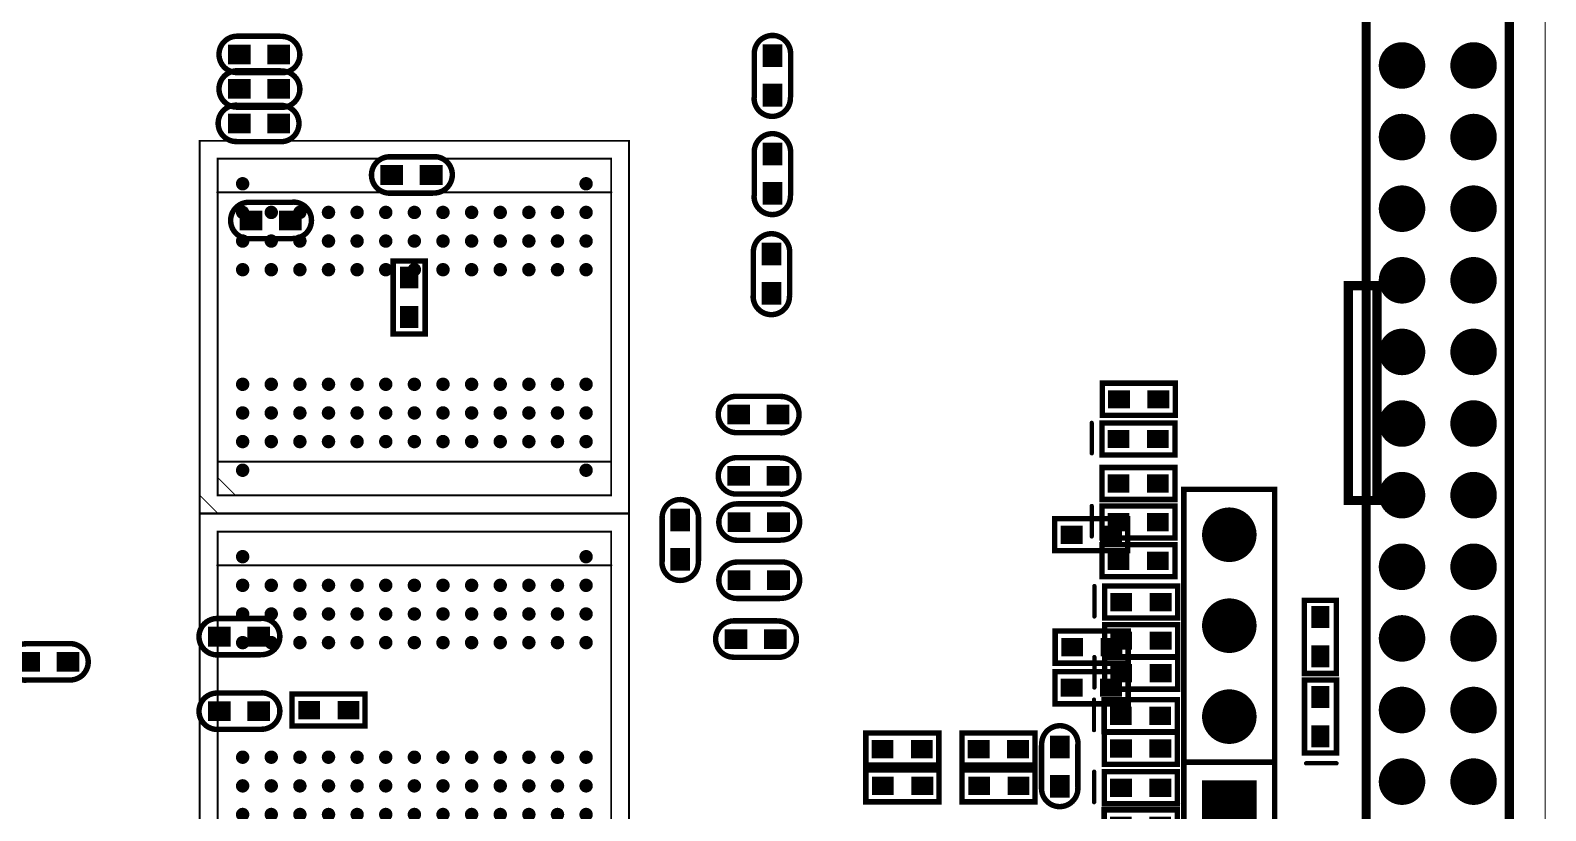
# Model space of a CAD drawing. Extents: x 68 to 180, y 55 to 144.
# Drawn here: x 137.57 to 179.92, y 79.18 to 100.97 of the extents above; entities that cross this region are included whole.
import ezdxf

# ---------------------------------------------------------------- set-up
doc = ezdxf.new("R2010")
doc.units = 0
doc.header["$MEASUREMENT"] = 0
doc.layers.get('0').update_dxf_attribs({"linetype": 'CONTINUOUS'})
for name, color, linetype in [('BOARD_OUTLINE_00', 2, 'CONTINUOUS'), ('DRIL_PLTE_THRU_01', 16, 'CONTINUOUS'), ('DRIL_PLTE_THRU_02', 4, 'CONTINUOUS'), ('DRIL_PLTE_THRU_03', 96, 'CONTINUOUS'), ('DRIL_PLTE_THRU_04', 136, 'CONTINUOUS'), ('DRIL_PLTE_THRU_05', 34, 'CONTINUOUS'), ('DRIL_PLTE_THRU_06', 176, 'CONTINUOUS'), ('DRIL_SYMBOL', 2, 'CONTINUOUS'), ('PADS_BOT', 5, 'CONTINUOUS'), ('PADS_INNER', 1, 'CONTINUOUS'), ('PADS_TOP', 1, 'CONTINUOUS'), ('PART_BOT_2DLINE_00', 253, 'CONTINUOUS'), ('PART_TOP_2DLINE_00', 67, 'CONTINUOUS')]:
    doc.layers.add(name, color=color, linetype=linetype)

# ---------------------------------------------------------------- blocks, each defined once
blk = doc.blocks.new('BOARD_5728')
at = {"layer": 'BOARD_OUTLINE_00', "const_width": 0.0254}
blk.add_lwpolyline([(0, -12.664, -0.306685), (1, -11.664), (110.44, -11.664, -0.233627), (111.44, -12.664), (111.44, -92.464, -0.199366), (110.44, -93.464), (1, -93.464, -0.298113), (0, -92.464), (0, -85.073), (12, -85.073), (12, -50.989), (2.337, -50.989), (2.356, -32.194), (0, -32.194)], format="xyb", close=True, dxfattribs=at)
blk = doc.blocks.new('SMOOTH_0$1524')
at = {"const_width": 0.0762}
blk.add_lwpolyline([(-0.0381, 0, 1), (0.0381, 0, 1)], format="xyb", close=True, dxfattribs=at)
blk = doc.blocks.new('PART_BODY_BOT_5731')
at = {"layer": 'PART_BOT_2DLINE_00', "const_width": 0.152}
blk.add_lwpolyline([(-1.028, -0.449), (-1.028, 0.446), (1.015, 0.446), (1.015, -0.449)], close=True, dxfattribs=at)
at = {"layer": 'PART_BOT_2DLINE_00'}
for p in [(-1.028, 0.446), (1.015, 0.446), (-1.028, -0.449), (1.015, -0.449)]:
    blk.add_blockref('SMOOTH_0$1524', p, dxfattribs=at)
blk = doc.blocks.new('DRIL_HOLE_0')
blk.add_lwpolyline([(0, 0, 1), (0, 0, 1)], format="xyb", close=True)
blk = doc.blocks.new('PAD_0')
blk.add_lwpolyline([(0, 0, 1), (0, 0, 1)], format="xyb", close=True)
blk = doc.blocks.new('PAD_1')
at = {"const_width": 0.508}
blk.add_lwpolyline([(-0.305, 0), (0.305, 0)], dxfattribs=at)
blk = doc.blocks.new('STK_BOT_14')
at = {"layer": 'DRIL_PLTE_THRU_01'}
blk.add_blockref('DRIL_HOLE_0', (0, 0), dxfattribs=at)
at = {"layer": 'DRIL_PLTE_THRU_02'}
blk.add_blockref('DRIL_HOLE_0', (0, 0), dxfattribs=at)
at = {"layer": 'DRIL_PLTE_THRU_03'}
blk.add_blockref('DRIL_HOLE_0', (0, 0), dxfattribs=at)
at = {"layer": 'DRIL_PLTE_THRU_04'}
blk.add_blockref('DRIL_HOLE_0', (0, 0), dxfattribs=at)
at = {"layer": 'DRIL_PLTE_THRU_05'}
blk.add_blockref('DRIL_HOLE_0', (0, 0), dxfattribs=at)
at = {"layer": 'DRIL_PLTE_THRU_06'}
blk.add_blockref('DRIL_HOLE_0', (0, 0), dxfattribs=at)
at = {"layer": 'PADS_BOT'}
blk.add_blockref('PAD_1', (0, 0), dxfattribs=at)
at = {"layer": 'PADS_INNER'}
blk.add_blockref('PAD_0', (0, 0), dxfattribs=at)
at = {"layer": 'PADS_TOP'}
blk.add_blockref('PAD_0', (0, 0), dxfattribs=at)
blk = doc.blocks.new('SYM_BOT_14')
for name, p in [('PART_BODY_BOT_5731', (0, 0)), ('STK_BOT_14', (-0.55, 0)), ('STK_BOT_14', (0.55, 0))]:
    blk.add_blockref(name, p)
blk = doc.blocks.new('PART_BOT_7')
blk.add_blockref('SYM_BOT_14', (0, 0))
blk = doc.blocks.new('PART_BOT_8')
blk.add_blockref('SYM_BOT_14', (0, 0))
blk = doc.blocks.new('PART_BODY_TOP_5733')
at = {"layer": 'PART_TOP_2DLINE_00', "const_width": 0.152}
blk.add_lwpolyline([(-1.27, -1.27), (-1.27, 1.27), (8.89, 1.27), (8.89, -1.27)], close=True, dxfattribs=at)
blk.add_lwpolyline([(1.27, -1.27), (1.27, 1.27)], dxfattribs=at)
at = {"layer": 'PART_TOP_2DLINE_00'}
for p in [(-1.27, 1.27), (1.27, 1.27), (8.89, 1.27), (-1.27, -1.27), (1.27, -1.27), (8.89, -1.27)]:
    blk.add_blockref('SMOOTH_0$1524', p, dxfattribs=at)
blk = doc.blocks.new('DRIL_SYMBOL_1$016')
at = {"layer": 'DRIL_SYMBOL', "const_width": 0.0508}
for points in [[(-0.254, 0), (0.254, 0)], [(0, -0.254), (0, 0.254)]]:
    blk.add_lwpolyline(points, dxfattribs=at)
blk = doc.blocks.new('DRIL_HOLE_1$016')
at = {"const_width": 0.508}
blk.add_lwpolyline([(-0.254, 0, 1), (0.254, 0, 1)], format="xyb", close=True, dxfattribs=at)
blk.add_blockref('DRIL_SYMBOL_1$016', (0, 0))
blk = doc.blocks.new('PAD_5')
at = {"const_width": 1.524}
blk.add_lwpolyline([(-0.762, 0), (0.762, 0)], dxfattribs=at)
blk = doc.blocks.new('STK_TOP_18')
at = {"layer": 'DRIL_PLTE_THRU_01'}
blk.add_blockref('DRIL_HOLE_1$016', (0, 0), dxfattribs=at)
at = {"layer": 'DRIL_PLTE_THRU_02'}
blk.add_blockref('DRIL_HOLE_1$016', (0, 0), dxfattribs=at)
at = {"layer": 'DRIL_PLTE_THRU_03'}
blk.add_blockref('DRIL_HOLE_1$016', (0, 0), dxfattribs=at)
at = {"layer": 'DRIL_PLTE_THRU_04'}
blk.add_blockref('DRIL_HOLE_1$016', (0, 0), dxfattribs=at)
at = {"layer": 'DRIL_PLTE_THRU_05'}
blk.add_blockref('DRIL_HOLE_1$016', (0, 0), dxfattribs=at)
at = {"layer": 'DRIL_PLTE_THRU_06'}
blk.add_blockref('DRIL_HOLE_1$016', (0, 0), dxfattribs=at)
at = {"layer": 'PADS_BOT'}
blk.add_blockref('PAD_5', (0, 0), dxfattribs=at)
at = {"layer": 'PADS_INNER'}
blk.add_blockref('PAD_5', (0, 0), dxfattribs=at)
at = {"layer": 'PADS_TOP'}
blk.add_blockref('PAD_5', (0, 0), dxfattribs=at)
blk = doc.blocks.new('PAD_6')
at = {"const_width": 0.762}
blk.add_lwpolyline([(0, -0.381, 1), (0, 0.381, 1)], format="xyb", close=True, dxfattribs=at)
blk = doc.blocks.new('STK_TOP_17')
at = {"layer": 'DRIL_PLTE_THRU_01'}
blk.add_blockref('DRIL_HOLE_1$016', (0, 0), dxfattribs=at)
at = {"layer": 'DRIL_PLTE_THRU_02'}
blk.add_blockref('DRIL_HOLE_1$016', (0, 0), dxfattribs=at)
at = {"layer": 'DRIL_PLTE_THRU_03'}
blk.add_blockref('DRIL_HOLE_1$016', (0, 0), dxfattribs=at)
at = {"layer": 'DRIL_PLTE_THRU_04'}
blk.add_blockref('DRIL_HOLE_1$016', (0, 0), dxfattribs=at)
at = {"layer": 'DRIL_PLTE_THRU_05'}
blk.add_blockref('DRIL_HOLE_1$016', (0, 0), dxfattribs=at)
at = {"layer": 'DRIL_PLTE_THRU_06'}
blk.add_blockref('DRIL_HOLE_1$016', (0, 0), dxfattribs=at)
at = {"layer": 'PADS_BOT'}
blk.add_blockref('PAD_6', (0, 0), dxfattribs=at)
at = {"layer": 'PADS_INNER'}
blk.add_blockref('PAD_6', (0, 0), dxfattribs=at)
at = {"layer": 'PADS_TOP'}
blk.add_blockref('PAD_6', (0, 0), dxfattribs=at)
blk = doc.blocks.new('SYM_TOP_16')
for name, p in [('PART_BODY_TOP_5733', (0, 0)), ('STK_TOP_18', (0, 0)), ('STK_TOP_17', (2.54, 0)), ('STK_TOP_17', (5.08, 0)), ('STK_TOP_17', (7.62, 0))]:
    blk.add_blockref(name, p)
blk = doc.blocks.new('PART_TOP_13')
blk.add_blockref('SYM_TOP_16', (0, 0))
blk = doc.blocks.new('SMOOTH_0$254')
at = {"const_width": 0.127}
blk.add_lwpolyline([(-0.0635, 0, 1), (0.0635, 0, 1)], format="xyb", close=True, dxfattribs=at)
blk = doc.blocks.new('PART_BODY_TOP_5742')
at = {"layer": 'PART_TOP_2DLINE_00', "const_width": 0.254}
for points in [[(-1, 2), (3, 2), (3, -24), (-1, -24)], [(-1.5, -8.15), (-0.7, -8.15), (-0.7, -14.15), (-1.5, -14.15)]]:
    blk.add_lwpolyline(points, close=True, dxfattribs=at)
at = {"layer": 'PART_TOP_2DLINE_00'}
for p in [(-1, 2), (3, 2), (-1.5, -8.15), (-0.7, -8.15), (-1.5, -14.15), (-0.7, -14.15), (-1, -24), (3, -24)]:
    blk.add_blockref('SMOOTH_0$254', p, dxfattribs=at)
blk = doc.blocks.new('DRIL_SYMBOL_0$8')
at = {"layer": 'DRIL_SYMBOL', "const_width": 0.0508}
for points in [[(-0.254, 0), (0.254, 0)], [(0, -0.254), (0, 0.254)]]:
    blk.add_lwpolyline(points, dxfattribs=at)
blk = doc.blocks.new('DRIL_HOLE_0$8')
at = {"const_width": 0.4}
blk.add_lwpolyline([(-0.2, 0, 1), (0.2, 0, 1)], format="xyb", close=True, dxfattribs=at)
blk.add_blockref('DRIL_SYMBOL_0$8', (0, 0))
blk = doc.blocks.new('PAD_11')
at = {"const_width": 0.6}
blk.add_lwpolyline([(0, -0.3, 1), (0, 0.3, 1)], format="xyb", close=True, dxfattribs=at)
blk = doc.blocks.new('PAD_12')
at = {"const_width": 1.2}
blk.add_lwpolyline([(-0.6, 0), (0.6, 0)], dxfattribs=at)
blk = doc.blocks.new('STK_TOP_28')
at = {"layer": 'DRIL_PLTE_THRU_01'}
blk.add_blockref('DRIL_HOLE_0$8', (0, 0), dxfattribs=at)
at = {"layer": 'DRIL_PLTE_THRU_02'}
blk.add_blockref('DRIL_HOLE_0$8', (0, 0), dxfattribs=at)
at = {"layer": 'DRIL_PLTE_THRU_03'}
blk.add_blockref('DRIL_HOLE_0$8', (0, 0), dxfattribs=at)
at = {"layer": 'DRIL_PLTE_THRU_04'}
blk.add_blockref('DRIL_HOLE_0$8', (0, 0), dxfattribs=at)
at = {"layer": 'DRIL_PLTE_THRU_05'}
blk.add_blockref('DRIL_HOLE_0$8', (0, 0), dxfattribs=at)
at = {"layer": 'DRIL_PLTE_THRU_06'}
blk.add_blockref('DRIL_HOLE_0$8', (0, 0), dxfattribs=at)
at = {"layer": 'PADS_BOT'}
blk.add_blockref('PAD_12', (0, 0), dxfattribs=at)
at = {"layer": 'PADS_INNER'}
blk.add_blockref('PAD_11', (0, 0), dxfattribs=at)
at = {"layer": 'PADS_TOP'}
blk.add_blockref('PAD_12', (0, 0), dxfattribs=at)
blk = doc.blocks.new('PAD_13')
at = {"const_width": 0.65}
blk.add_lwpolyline([(0, -0.325, 1), (0, 0.325, 1)], format="xyb", close=True, dxfattribs=at)
blk = doc.blocks.new('STK_TOP_27')
at = {"layer": 'DRIL_PLTE_THRU_01'}
blk.add_blockref('DRIL_HOLE_0$8', (0, 0), dxfattribs=at)
at = {"layer": 'DRIL_PLTE_THRU_02'}
blk.add_blockref('DRIL_HOLE_0$8', (0, 0), dxfattribs=at)
at = {"layer": 'DRIL_PLTE_THRU_03'}
blk.add_blockref('DRIL_HOLE_0$8', (0, 0), dxfattribs=at)
at = {"layer": 'DRIL_PLTE_THRU_04'}
blk.add_blockref('DRIL_HOLE_0$8', (0, 0), dxfattribs=at)
at = {"layer": 'DRIL_PLTE_THRU_05'}
blk.add_blockref('DRIL_HOLE_0$8', (0, 0), dxfattribs=at)
at = {"layer": 'DRIL_PLTE_THRU_06'}
blk.add_blockref('DRIL_HOLE_0$8', (0, 0), dxfattribs=at)
at = {"layer": 'PADS_BOT'}
blk.add_blockref('PAD_13', (0, 0), dxfattribs=at)
at = {"layer": 'PADS_INNER'}
blk.add_blockref('PAD_11', (0, 0), dxfattribs=at)
at = {"layer": 'PADS_TOP'}
blk.add_blockref('PAD_13', (0, 0), dxfattribs=at)
blk = doc.blocks.new('SYM_TOP_25')
for name, p in [('PART_BODY_TOP_5742', (0, 0)), ('STK_TOP_28', (0, 0)), ('STK_TOP_27', (2, 0)), ('STK_TOP_27', (0, -2)), ('STK_TOP_27', (2, -2)), ('STK_TOP_27', (0, -4)), ('STK_TOP_27', (2, -4)), ('STK_TOP_27', (0, -6)), ('STK_TOP_27', (2, -6)), ('STK_TOP_27', (0, -8)), ('STK_TOP_27', (2, -8)), ('STK_TOP_27', (0, -10)), ('STK_TOP_27', (2, -10)), ('STK_TOP_27', (0, -12)), ('STK_TOP_27', (2, -12)), ('STK_TOP_27', (0, -14)), ('STK_TOP_27', (2, -14)), ('STK_TOP_27', (0, -16)), ('STK_TOP_27', (2, -16)), ('STK_TOP_27', (0, -18)), ('STK_TOP_27', (2, -18)), ('STK_TOP_27', (0, -20)), ('STK_TOP_27', (2, -20)), ('STK_TOP_27', (0, -22)), ('STK_TOP_27', (2, -22))]:
    blk.add_blockref(name, p)
blk = doc.blocks.new('PART_TOP_62')
blk.add_blockref('SYM_TOP_25', (0, 0))
blk = doc.blocks.new('PART_BOT_106')
blk.add_blockref('SYM_BOT_14', (0, 0))
blk = doc.blocks.new('PART_BOT_107')
blk.add_blockref('SYM_BOT_14', (0, 0))
blk = doc.blocks.new('PART_BOT_108')
blk.add_blockref('SYM_BOT_14', (0, 0))
blk = doc.blocks.new('PART_BODY_TOP_5731')
at = {"layer": 'PART_TOP_2DLINE_00', "const_width": 0.152}
blk.add_lwpolyline([(-1.028, -0.449), (-1.028, 0.446), (1.015, 0.446), (1.015, -0.449)], close=True, dxfattribs=at)
at = {"layer": 'PART_TOP_2DLINE_00'}
for p in [(-1.028, 0.446), (1.015, 0.446), (-1.028, -0.449), (1.015, -0.449)]:
    blk.add_blockref('SMOOTH_0$1524', p, dxfattribs=at)
blk = doc.blocks.new('STK_TOP_14')
at = {"layer": 'DRIL_PLTE_THRU_01'}
blk.add_blockref('DRIL_HOLE_0', (0, 0), dxfattribs=at)
at = {"layer": 'DRIL_PLTE_THRU_02'}
blk.add_blockref('DRIL_HOLE_0', (0, 0), dxfattribs=at)
at = {"layer": 'DRIL_PLTE_THRU_03'}
blk.add_blockref('DRIL_HOLE_0', (0, 0), dxfattribs=at)
at = {"layer": 'DRIL_PLTE_THRU_04'}
blk.add_blockref('DRIL_HOLE_0', (0, 0), dxfattribs=at)
at = {"layer": 'DRIL_PLTE_THRU_05'}
blk.add_blockref('DRIL_HOLE_0', (0, 0), dxfattribs=at)
at = {"layer": 'DRIL_PLTE_THRU_06'}
blk.add_blockref('DRIL_HOLE_0', (0, 0), dxfattribs=at)
at = {"layer": 'PADS_BOT'}
blk.add_blockref('PAD_0', (0, 0), dxfattribs=at)
at = {"layer": 'PADS_INNER'}
blk.add_blockref('PAD_0', (0, 0), dxfattribs=at)
at = {"layer": 'PADS_TOP'}
blk.add_blockref('PAD_1', (0, 0), dxfattribs=at)
blk = doc.blocks.new('SYM_TOP_14')
for name, p in [('PART_BODY_TOP_5731', (0, 0)), ('STK_TOP_14', (-0.55, 0)), ('STK_TOP_14', (0.55, 0))]:
    blk.add_blockref(name, p)
blk = doc.blocks.new('PART_TOP_109')
blk.add_blockref('SYM_TOP_14', (0, 0))
blk = doc.blocks.new('PART_TOP_110')
blk.add_blockref('SYM_TOP_14', (0, 0))
blk = doc.blocks.new('PART_TOP_112')
blk.add_blockref('SYM_TOP_14', (0, 0))
blk = doc.blocks.new('PART_TOP_113')
blk.add_blockref('SYM_TOP_14', (0, 0))
blk = doc.blocks.new('PART_BODY_BOT_5792')
at = {"layer": 'PART_BOT_2DLINE_00', "const_width": 0.1524}
for points in [[(-0.6096, -0.508, -1), (-0.6096, 0.508)], [(0.633804, 0.502572, -1), (0.633804, -0.513428)]]:
    blk.add_lwpolyline(points, format="xyb", dxfattribs=at)
for points in [[(-0.6096, 0.508), (0.5842, 0.508)], [(-0.5842, -0.508), (0.6096, -0.508)]]:
    blk.add_lwpolyline(points, dxfattribs=at)
at = {"layer": 'PART_BOT_2DLINE_00'}
for p in [(-0.6096, 0.508), (-0.6096, 0.508), (0.5842, 0.508), (0.633804, 0.502572), (-0.6096, -0.508), (-0.5842, -0.508), (0.6096, -0.508), (0.633804, -0.513428)]:
    blk.add_blockref('SMOOTH_0$1524', p, dxfattribs=at)
blk = doc.blocks.new('PAD_79')
at = {"const_width": 0.55}
blk.add_lwpolyline([(-0.3175, 0), (0.3175, 0)], dxfattribs=at)
blk = doc.blocks.new('STK_BOT_110')
at = {"layer": 'DRIL_PLTE_THRU_01'}
blk.add_blockref('DRIL_HOLE_0', (0, 0), dxfattribs=at)
at = {"layer": 'DRIL_PLTE_THRU_02'}
blk.add_blockref('DRIL_HOLE_0', (0, 0), dxfattribs=at)
at = {"layer": 'DRIL_PLTE_THRU_03'}
blk.add_blockref('DRIL_HOLE_0', (0, 0), dxfattribs=at)
at = {"layer": 'DRIL_PLTE_THRU_04'}
blk.add_blockref('DRIL_HOLE_0', (0, 0), dxfattribs=at)
at = {"layer": 'DRIL_PLTE_THRU_05'}
blk.add_blockref('DRIL_HOLE_0', (0, 0), dxfattribs=at)
at = {"layer": 'DRIL_PLTE_THRU_06'}
blk.add_blockref('DRIL_HOLE_0', (0, 0), dxfattribs=at)
at = {"layer": 'PADS_BOT'}
blk.add_blockref('PAD_79', (0, 0), dxfattribs=at)
at = {"layer": 'PADS_INNER'}
blk.add_blockref('PAD_0', (0, 0), dxfattribs=at)
at = {"layer": 'PADS_TOP'}
blk.add_blockref('PAD_0', (0, 0), dxfattribs=at)
blk = doc.blocks.new('SYM_BOT_75')
for name, p in [('PART_BODY_BOT_5792', (0, 0)), ('STK_BOT_110', (-0.55, 0)), ('STK_BOT_110', (0.55, 0))]:
    blk.add_blockref(name, p)
blk = doc.blocks.new('PART_BOT_274')
blk.add_blockref('SYM_BOT_75', (0, 0))
blk = doc.blocks.new('PART_BOT_275')
blk.add_blockref('SYM_BOT_75', (0, 0))
blk = doc.blocks.new('PART_BODY_TOP_5792')
at = {"layer": 'PART_TOP_2DLINE_00', "const_width": 0.1524}
for points in [[(-0.6096, -0.508, -1), (-0.6096, 0.508)], [(0.633804, 0.502572, -1), (0.633804, -0.513428)]]:
    blk.add_lwpolyline(points, format="xyb", dxfattribs=at)
for points in [[(-0.6096, 0.508), (0.5842, 0.508)], [(-0.5842, -0.508), (0.6096, -0.508)]]:
    blk.add_lwpolyline(points, dxfattribs=at)
at = {"layer": 'PART_TOP_2DLINE_00'}
for p in [(-0.6096, 0.508), (-0.6096, 0.508), (0.5842, 0.508), (0.633804, 0.502572), (-0.6096, -0.508), (-0.5842, -0.508), (0.6096, -0.508), (0.633804, -0.513428)]:
    blk.add_blockref('SMOOTH_0$1524', p, dxfattribs=at)
blk = doc.blocks.new('STK_TOP_110')
at = {"layer": 'DRIL_PLTE_THRU_01'}
blk.add_blockref('DRIL_HOLE_0', (0, 0), dxfattribs=at)
at = {"layer": 'DRIL_PLTE_THRU_02'}
blk.add_blockref('DRIL_HOLE_0', (0, 0), dxfattribs=at)
at = {"layer": 'DRIL_PLTE_THRU_03'}
blk.add_blockref('DRIL_HOLE_0', (0, 0), dxfattribs=at)
at = {"layer": 'DRIL_PLTE_THRU_04'}
blk.add_blockref('DRIL_HOLE_0', (0, 0), dxfattribs=at)
at = {"layer": 'DRIL_PLTE_THRU_05'}
blk.add_blockref('DRIL_HOLE_0', (0, 0), dxfattribs=at)
at = {"layer": 'DRIL_PLTE_THRU_06'}
blk.add_blockref('DRIL_HOLE_0', (0, 0), dxfattribs=at)
at = {"layer": 'PADS_BOT'}
blk.add_blockref('PAD_0', (0, 0), dxfattribs=at)
at = {"layer": 'PADS_INNER'}
blk.add_blockref('PAD_0', (0, 0), dxfattribs=at)
at = {"layer": 'PADS_TOP'}
blk.add_blockref('PAD_79', (0, 0), dxfattribs=at)
blk = doc.blocks.new('SYM_TOP_75')
for name, p in [('PART_BODY_TOP_5792', (0, 0)), ('STK_TOP_110', (-0.55, 0)), ('STK_TOP_110', (0.55, 0))]:
    blk.add_blockref(name, p)
blk = doc.blocks.new('PART_TOP_286')
blk.add_blockref('SYM_TOP_75', (0, 0))
blk = doc.blocks.new('PART_TOP_290')
blk.add_blockref('SYM_TOP_75', (0, 0))
blk = doc.blocks.new('PART_TOP_291')
blk.add_blockref('SYM_TOP_75', (0, 0))
blk = doc.blocks.new('PART_BOT_296')
blk.add_blockref('SYM_BOT_75', (0, 0))
blk = doc.blocks.new('PART_BOT_298')
blk.add_blockref('SYM_BOT_75', (0, 0))
blk = doc.blocks.new('PART_BOT_299')
blk.add_blockref('SYM_BOT_75', (0, 0))
blk = doc.blocks.new('PART_TOP_304')
blk.add_blockref('SYM_TOP_75', (0, 0))
blk = doc.blocks.new('PART_TOP_306')
blk.add_blockref('SYM_TOP_75', (0, 0))
blk = doc.blocks.new('PART_TOP_307')
blk.add_blockref('SYM_TOP_75', (0, 0))
blk = doc.blocks.new('PART_BOT_309')
blk.add_blockref('SYM_BOT_75', (0, 0))
blk = doc.blocks.new('PART_TOP_312')
blk.add_blockref('SYM_TOP_75', (0, 0))
blk = doc.blocks.new('PART_TOP_313')
blk.add_blockref('SYM_TOP_75', (0, 0))
blk = doc.blocks.new('PART_TOP_314')
blk.add_blockref('SYM_TOP_75', (0, 0))
blk = doc.blocks.new('PART_TOP_317')
blk.add_blockref('SYM_TOP_75', (0, 0))
blk = doc.blocks.new('PART_BOT_323')
blk.add_blockref('SYM_BOT_75', (0, 0))
blk = doc.blocks.new('PART_TOP_412')
blk.add_blockref('SYM_TOP_75', (0, 0))
blk = doc.blocks.new('SMOOTH_0$0508')
at = {"const_width": 0.0254}
blk.add_lwpolyline([(-0.0127, 0, 1), (0.0127, 0, 1)], format="xyb", close=True, dxfattribs=at)
blk = doc.blocks.new('SMOOTH_0$0254')
at = {"const_width": 0.0127}
blk.add_lwpolyline([(-0.00635, 0, 1), (0.00635, 0, 1)], format="xyb", close=True, dxfattribs=at)
blk = doc.blocks.new('PART_BODY_TOP_5729')
at = {"layer": 'PART_TOP_2DLINE_00', "const_width": 0.0508}
for points in [[(5.2, -6), (-5.2, -6), (-5.2, 6), (5.2, 6)], [(4.7, -5.5), (-4.7, -5.5), (-4.7, 5.5), (4.7, 5.5)]]:
    blk.add_lwpolyline(points, close=True, dxfattribs=at)
at = {"layer": 'PART_TOP_2DLINE_00'}
for points, const_width in [([(-4.712, 5.982), (-5.194, 5.499)], 0.0254), ([(-4.204, 5.499), (-4.686, 5.016)], 0.0254), ([(-3.759, 5.486), (-3.759, -5.486)], 0.0508), ([(3.759, 5.512), (3.759, -5.512)], 0.0508)]:
    blk.add_lwpolyline(points, dxfattribs=dict(at, const_width=const_width))
for name, p in [('SMOOTH_0$0508', (-5.2, 6)), ('SMOOTH_0$0254', (-4.712, 5.982)), ('SMOOTH_0$0508', (5.2, 6)), ('SMOOTH_0$0254', (-5.194, 5.499)), ('SMOOTH_0$0508', (-4.7, 5.5)), ('SMOOTH_0$0254', (-4.204, 5.499)), ('SMOOTH_0$0508', (-3.759, 5.486)), ('SMOOTH_0$0508', (3.759, 5.512)), ('SMOOTH_0$0508', (4.7, 5.5)), ('SMOOTH_0$0254', (-4.686, 5.016)), ('SMOOTH_0$0508', (-4.7, -5.5)), ('SMOOTH_0$0508', (-3.759, -5.486)), ('SMOOTH_0$0508', (3.759, -5.512)), ('SMOOTH_0$0508', (4.7, -5.5)), ('SMOOTH_0$0508', (-5.2, -6)), ('SMOOTH_0$0508', (5.2, -6))]:
    blk.add_blockref(name, p, dxfattribs=at)
blk = doc.blocks.new('PAD_80')
at = {"const_width": 0.187325}
blk.add_lwpolyline([(0, -0.093662, 1), (0, 0.093662, 1)], format="xyb", close=True, dxfattribs=at)
blk = doc.blocks.new('STK_TOP_12')
at = {"layer": 'DRIL_PLTE_THRU_01'}
blk.add_blockref('DRIL_HOLE_0', (0, 0), dxfattribs=at)
at = {"layer": 'DRIL_PLTE_THRU_02'}
blk.add_blockref('DRIL_HOLE_0', (0, 0), dxfattribs=at)
at = {"layer": 'DRIL_PLTE_THRU_03'}
blk.add_blockref('DRIL_HOLE_0', (0, 0), dxfattribs=at)
at = {"layer": 'DRIL_PLTE_THRU_04'}
blk.add_blockref('DRIL_HOLE_0', (0, 0), dxfattribs=at)
at = {"layer": 'DRIL_PLTE_THRU_05'}
blk.add_blockref('DRIL_HOLE_0', (0, 0), dxfattribs=at)
at = {"layer": 'DRIL_PLTE_THRU_06'}
blk.add_blockref('DRIL_HOLE_0', (0, 0), dxfattribs=at)
at = {"layer": 'PADS_BOT'}
blk.add_blockref('PAD_0', (0, 0), dxfattribs=at)
at = {"layer": 'PADS_INNER'}
blk.add_blockref('PAD_0', (0, 0), dxfattribs=at)
at = {"layer": 'PADS_TOP'}
blk.add_blockref('PAD_80', (0, 0), dxfattribs=at)
blk = doc.blocks.new('SYM_TOP_12')
for name, p in [('PART_BODY_TOP_5729', (0, 0)), ('STK_TOP_12', (-4, 4.8)), ('STK_TOP_12', (-3.2, 4.8)), ('STK_TOP_12', (-2.4, 4.8)), ('STK_TOP_12', (-1.6, 4.8)), ('STK_TOP_12', (1.6, 4.8)), ('STK_TOP_12', (2.4, 4.8)), ('STK_TOP_12', (3.2, 4.8)), ('STK_TOP_12', (4, 4.8)), ('STK_TOP_12', (-3.2, 4)), ('STK_TOP_12', (-2.4, 4)), ('STK_TOP_12', (-1.6, 4)), ('STK_TOP_12', (1.6, 4)), ('STK_TOP_12', (2.4, 4)), ('STK_TOP_12', (3.2, 4)), ('STK_TOP_12', (-3.2, 3.2)), ('STK_TOP_12', (-2.4, 3.2)), ('STK_TOP_12', (-1.6, 3.2)), ('STK_TOP_12', (1.6, 3.2)), ('STK_TOP_12', (2.4, 3.2)), ('STK_TOP_12', (3.2, 3.2)), ('STK_TOP_12', (-3.2, 2.4)), ('STK_TOP_12', (-2.4, 2.4)), ('STK_TOP_12', (-1.6, 2.4)), ('STK_TOP_12', (1.6, 2.4)), ('STK_TOP_12', (2.4, 2.4)), ('STK_TOP_12', (3.2, 2.4)), ('STK_TOP_12', (-3.2, 1.6)), ('STK_TOP_12', (-2.4, 1.6)), ('STK_TOP_12', (-1.6, 1.6)), ('STK_TOP_12', (1.6, 1.6)), ('STK_TOP_12', (2.4, 1.6)), ('STK_TOP_12', (3.2, 1.6)), ('STK_TOP_12', (-3.2, 0.8)), ('STK_TOP_12', (-2.4, 0.8)), ('STK_TOP_12', (-1.6, 0.8)), ('STK_TOP_12', (1.6, 0.8)), ('STK_TOP_12', (2.4, 0.8)), ('STK_TOP_12', (3.2, 0.8)), ('STK_TOP_12', (-3.2, 0)), ('STK_TOP_12', (-2.4, 0)), ('STK_TOP_12', (-1.6, 0)), ('STK_TOP_12', (1.6, 0)), ('STK_TOP_12', (2.4, 0)), ('STK_TOP_12', (3.2, 0)), ('STK_TOP_12', (-3.2, -0.8)), ('STK_TOP_12', (-2.4, -0.8)), ('STK_TOP_12', (-1.6, -0.8)), ('STK_TOP_12', (1.6, -0.8)), ('STK_TOP_12', (2.4, -0.8)), ('STK_TOP_12', (3.2, -0.8)), ('STK_TOP_12', (-3.2, -1.6)), ('STK_TOP_12', (-2.4, -1.6)), ('STK_TOP_12', (-1.6, -1.6)), ('STK_TOP_12', (1.6, -1.6)), ('STK_TOP_12', (2.4, -1.6)), ('STK_TOP_12', (3.2, -1.6)), ('STK_TOP_12', (-3.2, -2.4)), ('STK_TOP_12', (-2.4, -2.4)), ('STK_TOP_12', (-1.6, -2.4)), ('STK_TOP_12', (1.6, -2.4)), ('STK_TOP_12', (2.4, -2.4)), ('STK_TOP_12', (3.2, -2.4)), ('STK_TOP_12', (-3.2, -3.2)), ('STK_TOP_12', (-2.4, -3.2)), ('STK_TOP_12', (-1.6, -3.2)), ('STK_TOP_12', (1.6, -3.2)), ('STK_TOP_12', (2.4, -3.2)), ('STK_TOP_12', (3.2, -3.2)), ('STK_TOP_12', (-3.2, -4)), ('STK_TOP_12', (-2.4, -4)), ('STK_TOP_12', (-1.6, -4)), ('STK_TOP_12', (1.6, -4)), ('STK_TOP_12', (2.4, -4)), ('STK_TOP_12', (3.2, -4)), ('STK_TOP_12', (-4, -4.8)), ('STK_TOP_12', (-3.2, -4.8)), ('STK_TOP_12', (-2.4, -4.8)), ('STK_TOP_12', (-1.6, -4.8)), ('STK_TOP_12', (1.6, -4.8)), ('STK_TOP_12', (2.4, -4.8)), ('STK_TOP_12', (3.2, -4.8)), ('STK_TOP_12', (4, -4.8))]:
    blk.add_blockref(name, p)
blk = doc.blocks.new('PART_TOP_446')
blk.add_blockref('SYM_TOP_12', (0, 0))
blk = doc.blocks.new('PART_TOP_447')
blk.add_blockref('SYM_TOP_12', (0, 0))
blk = doc.blocks.new('PART_TOP_503')
blk.add_blockref('SYM_TOP_14', (0, 0))
blk = doc.blocks.new('PART_TOP_504')
blk.add_blockref('SYM_TOP_14', (0, 0))
blk = doc.blocks.new('PART_BOT_505')
blk.add_blockref('SYM_BOT_14', (0, 0))
blk = doc.blocks.new('PART_TOP_506')
blk.add_blockref('SYM_TOP_14', (0, 0))
blk = doc.blocks.new('PART_TOP_507')
blk.add_blockref('SYM_TOP_14', (0, 0))
blk = doc.blocks.new('PART_TOP_508')
blk.add_blockref('SYM_TOP_14', (0, 0))
blk = doc.blocks.new('PART_TOP_509')
blk.add_blockref('SYM_TOP_14', (0, 0))
blk = doc.blocks.new('SMOOTH_0$12')
at = {"const_width": 0.06}
blk.add_lwpolyline([(-0.03, 0, 1), (0.03, 0, 1)], format="xyb", close=True, dxfattribs=at)
blk = doc.blocks.new('PART_BODY_TOP_5803')
at = {"layer": 'PART_TOP_2DLINE_00', "const_width": 0.152}
blk.add_lwpolyline([(-1.028, -0.449), (-1.028, 0.446), (1.015, 0.446), (1.015, -0.449)], close=True, dxfattribs=at)
at = {"layer": 'PART_TOP_2DLINE_00', "const_width": 0.12}
blk.add_lwpolyline([(1.3, -0.45), (1.3, 0.4)], dxfattribs=at)
at = {"layer": 'PART_TOP_2DLINE_00'}
for name, p in [('SMOOTH_0$1524', (-1.028, 0.446)), ('SMOOTH_0$1524', (1.015, 0.446)), ('SMOOTH_0$12', (1.3, 0.4)), ('SMOOTH_0$1524', (-1.028, -0.449)), ('SMOOTH_0$1524', (1.015, -0.449)), ('SMOOTH_0$12', (1.3, -0.45))]:
    blk.add_blockref(name, p, dxfattribs=at)
blk = doc.blocks.new('SYM_TOP_86')
for name, p in [('PART_BODY_TOP_5803', (0, 0)), ('STK_TOP_14', (-0.55, 0)), ('STK_TOP_14', (0.55, 0))]:
    blk.add_blockref(name, p)
blk = doc.blocks.new('PART_TOP_559')
blk.add_blockref('SYM_TOP_86', (0, 0))
blk = doc.blocks.new('PART_TOP_560')
blk.add_blockref('SYM_TOP_86', (0, 0))
blk = doc.blocks.new('PART_BODY_BOT_5803')
at = {"layer": 'PART_BOT_2DLINE_00', "const_width": 0.152}
blk.add_lwpolyline([(-1.028, -0.449), (-1.028, 0.446), (1.015, 0.446), (1.015, -0.449)], close=True, dxfattribs=at)
at = {"layer": 'PART_BOT_2DLINE_00', "const_width": 0.12}
blk.add_lwpolyline([(1.3, -0.45), (1.3, 0.4)], dxfattribs=at)
at = {"layer": 'PART_BOT_2DLINE_00'}
for name, p in [('SMOOTH_0$1524', (-1.028, 0.446)), ('SMOOTH_0$1524', (1.015, 0.446)), ('SMOOTH_0$12', (1.3, 0.4)), ('SMOOTH_0$1524', (-1.028, -0.449)), ('SMOOTH_0$1524', (1.015, -0.449)), ('SMOOTH_0$12', (1.3, -0.45))]:
    blk.add_blockref(name, p, dxfattribs=at)
blk = doc.blocks.new('SYM_BOT_86')
for name, p in [('PART_BODY_BOT_5803', (0, 0)), ('STK_BOT_14', (-0.55, 0)), ('STK_BOT_14', (0.55, 0))]:
    blk.add_blockref(name, p)
blk = doc.blocks.new('PART_BOT_561')
blk.add_blockref('SYM_BOT_86', (0, 0))
blk = doc.blocks.new('PART_TOP_562')
blk.add_blockref('SYM_TOP_86', (0, 0))
blk = doc.blocks.new('PART_TOP_563')
blk.add_blockref('SYM_TOP_86', (0, 0))
blk = doc.blocks.new('PART_TOP_564')
blk.add_blockref('SYM_TOP_86', (0, 0))
blk = doc.blocks.new('PART_TOP_565')
blk.add_blockref('SYM_TOP_86', (0, 0))

msp = doc.modelspace()

# ---------------------------------------------------------------- block references
for name, p in [('BOARD_5728', (68.472, 149.435)), ('PART_TOP_62', (175.909, 101.989)), ('PART_TOP_286', (143.961, 100.298)), ('PART_TOP_290', (143.961, 99.332)), ('PART_TOP_306', (157.915, 90.243)), ('PART_TOP_312', (157.915, 88.527)), ('PART_TOP_307', (157.841, 83.971)), ('PART_TOP_110', (161.95, 79.874)), ('PART_TOP_113', (164.638, 79.874))]:
    msp.add_blockref(name, p)
for name, p, rotation in [('PART_TOP_314', (158.312, 99.709), 270), ('PART_TOP_317', (143.961, 98.367), 180), ('PART_TOP_447', (148.304, 92.685), 90), ('PART_TOP_313', (158.312, 96.966), 270), ('PART_TOP_304', (158.286, 94.172), 270), ('PART_TOP_508', (168.548, 90.667), 180), ('PART_TOP_564', (168.536, 89.557), 180), ('PART_TOP_507', (168.536, 88.314), 180), ('PART_TOP_13', (171.082, 79.264), 90), ('PART_TOP_291', (155.737, 86.749), 270), ('PART_TOP_563', (168.536, 87.237), 180), ('PART_TOP_446', (148.304, 82.271), 90), ('PART_TOP_503', (168.536, 86.156), 180), ('PART_TOP_559', (168.611, 85.002), 180), ('PART_TOP_504', (168.611, 83.925), 180), ('PART_TOP_560', (168.611, 83.017), 180), ('PART_TOP_562', (168.6, 81.829), 180), ('PART_TOP_109', (161.936, 80.898), 180), ('PART_TOP_112', (164.625, 80.898), 180), ('PART_TOP_412', (166.341, 80.409), 90), ('PART_TOP_506', (168.604, 80.916), 180), ('PART_TOP_565', (168.604, 79.816), 180), ('PART_TOP_509', (168.599, 78.754), 180)]:
    msp.add_blockref(name, p, dxfattribs=dict(rotation=rotation))
at = {"xscale": -1}
for name, p, rotation in [('PART_BOT_323', (148.223, 96.93), 180), ('PART_BOT_274', (144.286, 95.66), 180), ('PART_BOT_7', (148.16, 93.516), 270), ('PART_BOT_309', (157.931, 87.238), 180), ('PART_BOT_106', (167.227, 86.882), 180), ('PART_BOT_275', (157.931, 85.612), 180), ('PART_BOT_505', (173.628, 84.037), 270), ('PART_BOT_298', (143.402, 84.037), 180), ('PART_BOT_107', (167.241, 83.744), 180), ('PART_BOT_561', (173.628, 81.802), 90), ('PART_BOT_299', (143.402, 81.955), 180), ('PART_BOT_8', (145.912, 81.986), 180)]:
    msp.add_blockref(name, p, dxfattribs=dict(at, rotation=rotation))
for name, p in [('PART_BOT_296', (138.071, 83.335)), ('PART_BOT_108', (167.227, 82.612))]:
    msp.add_blockref(name, p, dxfattribs=at)

doc.saveas('drawing.dxf')
